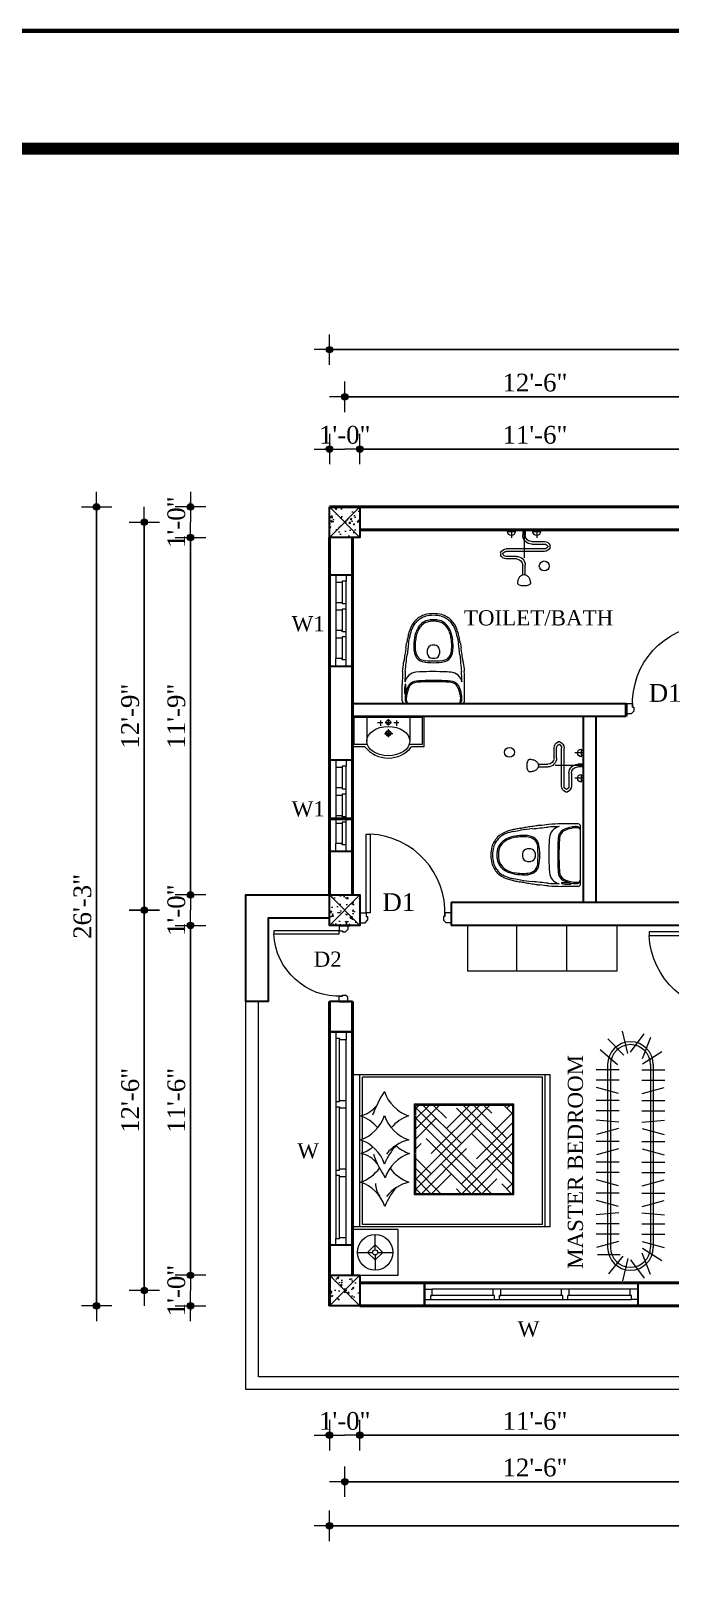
# Model space of a CAD drawing. Header units: inches. Extents: x 897 to 49934, y -34925 to -18564.
# Drawn here: x 17311 to 17563, y -23955 to -23348 of the extents above; entities that cross this region are included whole.
import ezdxf

# ---------------------------------------------------------------- set-up
doc = ezdxf.new("R2010")
doc.units = ezdxf.units.IN
doc.header["$LTSCALE"] = 35
doc.header["$MEASUREMENT"] = 0
doc.header["$PDMODE"] = 34
for name, color, linetype, lineweight in [('SES- Door&Window', 21, 'Continuous', 15), ('SES-DIMENSION', 142, 'Continuous', 13), ('SES-Furniture', 45, 'Continuous', 5), ('SES-HACTH', 8, 'Continuous', 13), ('SES-REBARS', 1, 'Continuous', 40), ('SES-SHEETS', 7, 'Continuous', 60), ('SES-Staircase', 134, 'Continuous', 13), ('SES-TEXT', 3, 'Continuous', 20), ('SES-Wall Plan', 6, 'Continuous', 30)]:
    doc.layers.add(name, color=color, linetype=linetype, lineweight=lineweight)
doc.styles.add('7 INCH', font='times.ttf', dxfattribs={"height": 7})
doc.styles.add('SES-ARAIL', font='times.ttf', dxfattribs={"height": 6})
doc.dimstyles.new('7 INCH', dxfattribs={"dimscale": 0, "dimtxt": 7, "dimasz": 1, "dimexe": 2, "dimexo": 9, "dimgap": 2, "dimtad": 1, "dimdec": 0, "dimzin": 3, "dimdsep": 46, "dimlunit": 4, "dimtxsty": '7 INCH', "dimblk": 'DIM', "dimcen": 3, "dimdle": 3, "dimse1": 1, "dimse2": 1, "dimclrd": 256, "dimclre": 256, "dimclrt": 7, "dimadec": 1, "dimazin": 2, "dimtfac": 1, "dimtdec": 0, "dimtix": 1, "dimtofl": 0, "dimtmove": 2, "dimatfit": 3, "dimldrblk": 'ARW', "dimfxl": 2, "dimfrac": 2, "dimtolj": 2, "dimtzin": 0, "dimarcsym": 0})

# ---------------------------------------------------------------- blocks, each defined once
blk = doc.blocks.new('c11')
at = {"layer": 'SES-HACTH', "linetype": 'ByBlock'}
h = blk.add_hatch(dxfattribs=at)
h.set_pattern_fill('AR-CONC', color=256)
h.set_pattern_definition([(50, (-20422.33, 19414.4167), (7.1726018, -0.6275213), [0.75, -8.25]), (355, (-20422.33, 19414.417), (-1.3875133, 7.5219213), [0.6, -6.6]), (100.451444, (-20421.732, 19414.3644), (5.7850885, 6.8943999), [0.637402, -7.0114211]), (46.1842, (-20422.33, 19416.417), (10.6724133, -1.6551928), [1.125, -12.375]), (96.635635, (-20421.441, 19416.279), (9.3466195, 9.741186), [0.9561034, -10.5171376]), (351.184164, (-20422.33, 19416.417), (9.3466195, 9.741186), [0.9, -9.9]), (21, (-20421.33, 19415.9167), (5.9690705, -4.0261889), [0.75, -8.25]), (326, (-20421.33, 19415.917), (2.4331533, 7.2515005), [0.6, -6.6]), (71.451445, (-20420.8325, 19415.581), (8.4022238, 3.2253115), [0.6374019, -7.0114211]), (37.5, (-20422.33, 19414.4167), (0.12159855, 3.32893854), [0, -6.52, 0, -6.7, 0, -6.625]), (7.5, (-20422.33, 19414.4167), (2.63069537, 3.9441171), [0, -3.82, 0, -6.37, 0, -2.525]), (327.5, (-20424.56, 19414.4167), (5.33822436, -0.22554872), [0, -2.5, 0, -7.8, 0, -10.35]), (317.5, (-20425.56, 19414.4167), (5.8318617, 1.0010498), [0, -3.25, 0, -5.18, 0, -7.35])])
h.paths.add_polyline_path([(-6, 6), (-6, -6), (6, -6), (6, 6)])
for p, q in [((-6, 6), (6, -6)), ((6, 6), (-6, -6))]:
    blk.add_line(p, q, dxfattribs=at)
at = {"layer": 'SES-Wall Plan', "linetype": 'ByBlock'}
blk.add_lwpolyline([(-6, 6), (6, 6), (6, -6), (-6, -6)], close=True, dxfattribs=at)
blk = doc.blocks.new('DIM')
at = {"layer": 'SES-DIMENSION'}
h = blk.add_hatch(color=256, dxfattribs=at)
h.paths.add_polyline_path([(0, 1.28), (0, 0), (1.28, 0, 0.414214)])
h.paths.add_polyline_path([(1.28, 0), (0, 0), (0, -1.28, 0.414214)])
h.paths.add_polyline_path([(0, 0), (-1.28, 0, 0.414214), (0, -1.28)])
h.paths.add_polyline_path([(0, 1.28, 0.414214), (-1.28, 0), (0, 0)])
for p, q in [((-6, 0), (6, 0)), ((0, 6), (0, -6))]:
    blk.add_line(p, q, dxfattribs=at)
blk.add_circle((0, 0), 1.28, dxfattribs=at)
blk = doc.blocks.new('*D677')
at = {"layer": 'Defpoints', "color": 0, "linetype": 'ByBlock', "transparency": 16777216}
for p in [(17429.1, -23850.81), (17441.1, -23850.81), (17441.1, -23901.81)]:
    blk.add_point(p, dxfattribs=at)
at = {"layer": 'SES-Wall Plan', "linetype": 'ByBlock', "lineweight": -2, "transparency": 16777216}
for p, q in [((17428.1, -23901.81), (17427.1, -23901.81)), ((17442.1, -23901.81), (17443.1, -23901.81))]:
    blk.add_line(p, q, dxfattribs=at)
blk.add_blockref('DIM', (17429.1, -23901.81), dxfattribs=at)
at = {"layer": 'SES-Wall Plan', "linetype": 'ByBlock', "lineweight": -2, "transparency": 16777216, "rotation": 180}
blk.add_blockref('DIM', (17441.1, -23901.81), dxfattribs=at)
at = {"layer": 'SES-Wall Plan', "color": 7, "linetype": 'ByBlock', "transparency": 16777216, "insert": (17435.1, -23896.24), "char_height": 7, "attachment_point": 5, "style": '7 INCH'}
blk.add_mtext('\\A2;1\'-0"', dxfattribs=at)
blk = doc.blocks.new('ARW')
at = {"layer": 'SES-DIMENSION'}
blk.add_lwpolyline([(10, 0, 0, 6, 0), (0, 0, 0, 0, 0), (10, 0, 0, 0, 0)], format="xyseb", dxfattribs=at)
blk = doc.blocks.new('*D678')
at = {"layer": 'Defpoints', "color": 0, "linetype": 'ByBlock', "transparency": 16777216}
for p in [(17441.1, -23850.81), (17579.1, -23850.81), (17579.1, -23901.81)]:
    blk.add_point(p, dxfattribs=at)
at = {"layer": 'SES-Wall Plan', "linetype": 'ByBlock', "lineweight": -2, "transparency": 16777216}
blk.add_line((17442.1, -23901.81), (17578.1, -23901.81), dxfattribs=at)
at = {"layer": 'SES-Wall Plan', "linetype": 'ByBlock', "lineweight": -2, "transparency": 16777216, "rotation": 180}
blk.add_blockref('DIM', (17441.1, -23901.81), dxfattribs=at)
at = {"layer": 'SES-Wall Plan', "linetype": 'ByBlock', "lineweight": -2, "transparency": 16777216}
blk.add_blockref('DIM', (17579.1, -23901.81), dxfattribs=at)
at = {"layer": 'SES-Wall Plan', "color": 7, "linetype": 'ByBlock', "transparency": 16777216, "insert": (17510.1, -23896.24), "char_height": 7, "attachment_point": 5, "style": '7 INCH'}
blk.add_mtext('\\A2;11\'-6"', dxfattribs=at)
blk = doc.blocks.new('*D684')
at = {"layer": 'Defpoints', "color": 0, "linetype": 'ByBlock', "transparency": 16777216}
for p in [(17435.1, -23850.81), (17585.1, -23850.81), (17585.1, -23920.14)]:
    blk.add_point(p, dxfattribs=at)
at = {"layer": 'SES-Wall Plan', "linetype": 'ByBlock', "lineweight": -2, "transparency": 16777216}
blk.add_line((17436.1, -23920.14), (17584.1, -23920.14), dxfattribs=at)
at = {"layer": 'SES-Wall Plan', "linetype": 'ByBlock', "lineweight": -2, "transparency": 16777216, "rotation": 180}
blk.add_blockref('DIM', (17435.1, -23920.14), dxfattribs=at)
at = {"layer": 'SES-Wall Plan', "linetype": 'ByBlock', "lineweight": -2, "transparency": 16777216}
blk.add_blockref('DIM', (17585.1, -23920.14), dxfattribs=at)
at = {"layer": 'SES-Wall Plan', "color": 7, "linetype": 'ByBlock', "transparency": 16777216, "insert": (17510.1, -23914.58), "char_height": 7, "attachment_point": 5, "style": '7 INCH'}
blk.add_mtext('\\A2;12\'-6"', dxfattribs=at)
blk = doc.blocks.new('*D687')
at = {"layer": 'Defpoints', "color": 0, "linetype": 'ByBlock', "transparency": 16777216}
for p in [(17429.1, -23850.81), (17879.1, -23850.81), (17879.1, -23937.52)]:
    blk.add_point(p, dxfattribs=at)
at = {"layer": 'SES-Wall Plan', "linetype": 'ByBlock', "lineweight": -2, "transparency": 16777216}
blk.add_line((17430.1, -23937.52), (17878.1, -23937.52), dxfattribs=at)
at = {"layer": 'SES-Wall Plan', "linetype": 'ByBlock', "lineweight": -2, "transparency": 16777216, "rotation": 180}
blk.add_blockref('DIM', (17429.1, -23937.52), dxfattribs=at)
at = {"layer": 'SES-Wall Plan', "linetype": 'ByBlock', "lineweight": -2, "transparency": 16777216}
blk.add_blockref('DIM', (17879.1, -23937.52), dxfattribs=at)
at = {"layer": 'SES-Wall Plan', "color": 7, "linetype": 'ByBlock', "transparency": 16777216, "insert": (17654.1, -23931.95), "char_height": 7, "attachment_point": 5, "style": '7 INCH'}
blk.add_mtext('\\A2;37\'-6"', dxfattribs=at)
blk = doc.blocks.new('*D688')
at = {"layer": 'Defpoints', "color": 0, "linetype": 'ByBlock', "transparency": 16777216}
for p in [(17374.29, -23838.81), (17429.1, -23838.81), (17429.1, -23850.81)]:
    blk.add_point(p, dxfattribs=at)
at = {"layer": 'SES-DIMENSION', "linetype": 'ByBlock', "lineweight": -2, "transparency": 16777216}
for p, q in [((17374.29, -23837.81), (17374.29, -23836.81)), ((17374.29, -23851.81), (17374.29, -23852.81))]:
    blk.add_line(p, q, dxfattribs=at)
for p, rotation in [((17374.29, -23838.81), 270), ((17374.29, -23850.81), 90)]:
    blk.add_blockref('DIM', p, dxfattribs=dict(at, rotation=rotation))
at = {"layer": 'SES-DIMENSION', "color": 7, "linetype": 'ByBlock', "transparency": 16777216, "insert": (17368.73, -23844.81), "char_height": 7, "attachment_point": 5, "rotation": 90, "style": '7 INCH'}
blk.add_mtext('\\A2;1\'-0"', dxfattribs=at)
blk = doc.blocks.new('*D689')
at = {"layer": 'Defpoints', "color": 0, "linetype": 'ByBlock', "transparency": 16777216}
for p in [(17374.29, -23700.92), (17429.1, -23700.92), (17429.1, -23838.81)]:
    blk.add_point(p, dxfattribs=at)
at = {"layer": 'SES-DIMENSION', "linetype": 'ByBlock', "lineweight": -2, "transparency": 16777216}
blk.add_line((17374.29, -23837.81), (17374.29, -23701.92), dxfattribs=at)
for p, rotation in [((17374.29, -23700.92), 90), ((17374.29, -23838.81), 270)]:
    blk.add_blockref('DIM', p, dxfattribs=dict(at, rotation=rotation))
at = {"layer": 'SES-DIMENSION', "color": 7, "linetype": 'ByBlock', "transparency": 16777216, "insert": (17368.73, -23769.86), "char_height": 7, "attachment_point": 5, "rotation": 90, "style": '7 INCH'}
blk.add_mtext('\\A2;11\'-6"', dxfattribs=at)
blk = doc.blocks.new('*D690')
at = {"layer": 'Defpoints', "color": 0, "linetype": 'ByBlock', "transparency": 16777216}
for p in [(17374.29, -23688.92), (17429.1, -23688.92), (17429.1, -23700.92)]:
    blk.add_point(p, dxfattribs=at)
at = {"layer": 'SES-DIMENSION', "linetype": 'ByBlock', "lineweight": -2, "transparency": 16777216}
for p, q in [((17374.29, -23687.92), (17374.29, -23686.92)), ((17374.29, -23701.92), (17374.29, -23702.92))]:
    blk.add_line(p, q, dxfattribs=at)
for p, rotation in [((17374.29, -23688.92), 270), ((17374.29, -23700.92), 90)]:
    blk.add_blockref('DIM', p, dxfattribs=dict(at, rotation=rotation))
at = {"layer": 'SES-DIMENSION', "color": 7, "linetype": 'ByBlock', "transparency": 16777216, "insert": (17368.73, -23694.92), "char_height": 7, "attachment_point": 5, "rotation": 90, "style": '7 INCH'}
blk.add_mtext('\\A2;1\'-0"', dxfattribs=at)
blk = doc.blocks.new('*D691')
at = {"layer": 'Defpoints', "color": 0, "linetype": 'ByBlock', "transparency": 16777216}
for p in [(17374.29, -23548.03), (17429.1, -23548.03), (17429.1, -23688.92)]:
    blk.add_point(p, dxfattribs=at)
at = {"layer": 'SES-DIMENSION', "linetype": 'ByBlock', "lineweight": -2, "transparency": 16777216}
blk.add_line((17374.29, -23687.92), (17374.29, -23549.03), dxfattribs=at)
for p, rotation in [((17374.29, -23548.03), 90), ((17374.29, -23688.92), 270)]:
    blk.add_blockref('DIM', p, dxfattribs=dict(at, rotation=rotation))
at = {"layer": 'SES-DIMENSION', "color": 7, "linetype": 'ByBlock', "transparency": 16777216, "insert": (17368.72, -23618.47), "char_height": 7, "attachment_point": 5, "rotation": 90, "style": '7 INCH'}
blk.add_mtext('\\A2;11\'-9"', dxfattribs=at)
blk = doc.blocks.new('*D692')
at = {"layer": 'Defpoints', "color": 0, "linetype": 'ByBlock', "transparency": 16777216}
for p in [(17374.29, -23536.03), (17429.1, -23536.03), (17429.1, -23548.03)]:
    blk.add_point(p, dxfattribs=at)
at = {"layer": 'SES-DIMENSION', "linetype": 'ByBlock', "lineweight": -2, "transparency": 16777216}
for p, q in [((17374.29, -23535.03), (17374.29, -23534.03)), ((17374.29, -23549.03), (17374.29, -23550.03))]:
    blk.add_line(p, q, dxfattribs=at)
for p, rotation in [((17374.29, -23536.03), 270), ((17374.29, -23548.03), 90)]:
    blk.add_blockref('DIM', p, dxfattribs=dict(at, rotation=rotation))
at = {"layer": 'SES-DIMENSION', "color": 7, "linetype": 'ByBlock', "transparency": 16777216, "insert": (17368.73, -23542.03), "char_height": 7, "attachment_point": 5, "rotation": 90, "style": '7 INCH'}
blk.add_mtext('\\A2;1\'-0"', dxfattribs=at)
blk = doc.blocks.new('*D693')
at = {"layer": 'Defpoints', "color": 0, "linetype": 'ByBlock', "transparency": 16777216}
for p in [(17356.09, -23694.92), (17429.1, -23694.92), (17429.1, -23844.81)]:
    blk.add_point(p, dxfattribs=at)
at = {"layer": 'SES-DIMENSION', "linetype": 'ByBlock', "lineweight": -2, "transparency": 16777216}
blk.add_line((17356.09, -23843.81), (17356.09, -23695.92), dxfattribs=at)
for p, rotation in [((17356.09, -23694.92), 90), ((17356.09, -23844.81), 270)]:
    blk.add_blockref('DIM', p, dxfattribs=dict(at, rotation=rotation))
at = {"layer": 'SES-DIMENSION', "color": 7, "linetype": 'ByBlock', "transparency": 16777216, "insert": (17350.53, -23769.86), "char_height": 7, "attachment_point": 5, "rotation": 90, "style": '7 INCH'}
blk.add_mtext('\\A2;12\'-6"', dxfattribs=at)
blk = doc.blocks.new('*D694')
at = {"layer": 'Defpoints', "color": 0, "linetype": 'ByBlock', "transparency": 16777216}
for p in [(17356.09, -23542.03), (17429.1, -23542.03), (17429.1, -23694.92)]:
    blk.add_point(p, dxfattribs=at)
at = {"layer": 'SES-DIMENSION', "linetype": 'ByBlock', "lineweight": -2, "transparency": 16777216}
blk.add_line((17356.09, -23693.92), (17356.09, -23543.03), dxfattribs=at)
for p, rotation in [((17356.09, -23542.03), 90), ((17356.09, -23694.92), 270)]:
    blk.add_blockref('DIM', p, dxfattribs=dict(at, rotation=rotation))
at = {"layer": 'SES-DIMENSION', "color": 7, "linetype": 'ByBlock', "transparency": 16777216, "insert": (17350.52, -23618.47), "char_height": 7, "attachment_point": 5, "rotation": 90, "style": '7 INCH'}
blk.add_mtext('\\A2;12\'-9"', dxfattribs=at)
blk = doc.blocks.new('*D695')
at = {"layer": 'Defpoints', "color": 0, "linetype": 'ByBlock', "transparency": 16777216}
for p in [(17337.26, -23536.03), (17429.1, -23536.03), (17429.1, -23850.81)]:
    blk.add_point(p, dxfattribs=at)
at = {"layer": 'SES-DIMENSION', "linetype": 'ByBlock', "lineweight": -2, "transparency": 16777216}
blk.add_line((17337.26, -23849.81), (17337.26, -23537.03), dxfattribs=at)
for p, rotation in [((17337.26, -23536.03), 90), ((17337.26, -23850.81), 270)]:
    blk.add_blockref('DIM', p, dxfattribs=dict(at, rotation=rotation))
at = {"layer": 'SES-DIMENSION', "color": 7, "linetype": 'ByBlock', "transparency": 16777216, "insert": (17331.7, -23693.42), "char_height": 7, "attachment_point": 5, "rotation": 90, "style": '7 INCH'}
blk.add_mtext('\\A2;26\'-3"', dxfattribs=at)
blk = doc.blocks.new('*D696')
at = {"layer": 'Defpoints', "color": 0, "linetype": 'ByBlock', "transparency": 16777216}
for p in [(17441.1, -23513.21), (17429.1, -23536.03), (17441.1, -23536.03)]:
    blk.add_point(p, dxfattribs=at)
at = {"layer": 'SES-DIMENSION', "linetype": 'ByBlock', "lineweight": -2, "transparency": 16777216}
for p, q in [((17428.1, -23513.21), (17427.1, -23513.21)), ((17442.1, -23513.21), (17443.1, -23513.21))]:
    blk.add_line(p, q, dxfattribs=at)
blk.add_blockref('DIM', (17429.1, -23513.21), dxfattribs=at)
at = {"layer": 'SES-DIMENSION', "linetype": 'ByBlock', "lineweight": -2, "transparency": 16777216, "rotation": 180}
blk.add_blockref('DIM', (17441.1, -23513.21), dxfattribs=at)
at = {"layer": 'SES-DIMENSION', "color": 7, "linetype": 'ByBlock', "transparency": 16777216, "insert": (17435.1, -23507.65), "char_height": 7, "attachment_point": 5, "style": '7 INCH'}
blk.add_mtext('\\A2;1\'-0"', dxfattribs=at)
blk = doc.blocks.new('*D697')
at = {"layer": 'Defpoints', "color": 0, "linetype": 'ByBlock', "transparency": 16777216}
for p in [(17579.1, -23513.21), (17441.1, -23536.03), (17579.1, -23536.03)]:
    blk.add_point(p, dxfattribs=at)
at = {"layer": 'SES-DIMENSION', "linetype": 'ByBlock', "lineweight": -2, "transparency": 16777216}
blk.add_line((17442.1, -23513.21), (17578.1, -23513.21), dxfattribs=at)
at = {"layer": 'SES-DIMENSION', "linetype": 'ByBlock', "lineweight": -2, "transparency": 16777216, "rotation": 180}
blk.add_blockref('DIM', (17441.1, -23513.21), dxfattribs=at)
at = {"layer": 'SES-DIMENSION', "linetype": 'ByBlock', "lineweight": -2, "transparency": 16777216}
blk.add_blockref('DIM', (17579.1, -23513.21), dxfattribs=at)
at = {"layer": 'SES-DIMENSION', "color": 7, "linetype": 'ByBlock', "transparency": 16777216, "insert": (17510.1, -23507.65), "char_height": 7, "attachment_point": 5, "style": '7 INCH'}
blk.add_mtext('\\A2;11\'-6"', dxfattribs=at)
blk = doc.blocks.new('*D703')
at = {"layer": 'Defpoints', "color": 0, "linetype": 'ByBlock', "transparency": 16777216}
for p in [(17585.1, -23492.62), (17435.1, -23536.03), (17585.1, -23536.03)]:
    blk.add_point(p, dxfattribs=at)
at = {"layer": 'SES-DIMENSION', "linetype": 'ByBlock', "lineweight": -2, "transparency": 16777216}
blk.add_line((17436.1, -23492.62), (17584.1, -23492.62), dxfattribs=at)
at = {"layer": 'SES-DIMENSION', "linetype": 'ByBlock', "lineweight": -2, "transparency": 16777216, "rotation": 180}
blk.add_blockref('DIM', (17435.1, -23492.62), dxfattribs=at)
at = {"layer": 'SES-DIMENSION', "linetype": 'ByBlock', "lineweight": -2, "transparency": 16777216}
blk.add_blockref('DIM', (17585.1, -23492.62), dxfattribs=at)
at = {"layer": 'SES-DIMENSION', "color": 7, "linetype": 'ByBlock', "transparency": 16777216, "insert": (17510.1, -23487.06), "char_height": 7, "attachment_point": 5, "style": '7 INCH'}
blk.add_mtext('\\A2;12\'-6"', dxfattribs=at)
blk = doc.blocks.new('*D706')
at = {"layer": 'Defpoints', "color": 0, "linetype": 'ByBlock', "transparency": 16777216}
for p in [(17912.1, -23474.05), (17429.1, -23536.03), (17912.1, -23536.03)]:
    blk.add_point(p, dxfattribs=at)
at = {"layer": 'SES-DIMENSION', "linetype": 'ByBlock', "lineweight": -2, "transparency": 16777216}
blk.add_line((17430.1, -23474.05), (17911.1, -23474.05), dxfattribs=at)
at = {"layer": 'SES-DIMENSION', "linetype": 'ByBlock', "lineweight": -2, "transparency": 16777216, "rotation": 180}
blk.add_blockref('DIM', (17429.1, -23474.05), dxfattribs=at)
at = {"layer": 'SES-DIMENSION', "linetype": 'ByBlock', "lineweight": -2, "transparency": 16777216}
blk.add_blockref('DIM', (17912.1, -23474.05), dxfattribs=at)
at = {"layer": 'SES-DIMENSION', "color": 7, "linetype": 'ByBlock', "transparency": 16777216, "insert": (17670.6, -23468.49), "char_height": 7, "attachment_point": 5, "style": '7 INCH'}
blk.add_mtext('\\A2;40\'-3"', dxfattribs=at)
blk = doc.blocks.new('6H')
at = {"layer": 'SES- Door&Window'}
for p, q in [((-78, -2.5), (-75.5, -2.5)), ((-75.5, -2.5), (3.5, -2.5)), ((-75.5, -2.5), (-75.5, -4)), ((-75.5, -4), (-75, -4)), ((-50.5, -4), (-75.5, -4)), ((-75, -4), (-75, -6.5)), ((-51, -4), (-51, -6.5)), ((-50.5, -2.5), (-50.5, -4)), ((-48.5, -2.5), (-48.5, -4)), ((-48.5, -4), (-48, -4)), ((-23.5, -4), (-48.5, -4)), ((-48, -4), (-48, -6.5)), ((-24, -4), (-24, -6.5)), ((-23.5, -4), (-24, -4)), ((-23.5, -2.5), (-23.5, -4)), ((-21.5, -2.5), (-21.5, -4)), ((3, -4), (-21.5, -4)), ((-21, -4), (-21, -6.5)), ((3, -4), (3, -6.5)), ((3.5, -4), (3, -4)), ((6, -2.5), (3.5, -2.5)), ((3.5, -2.5), (3.5, -4)), ((-78, -6.5), (-75, -6.5)), ((3, -6.5), (-75, -6.5)), ((6, -6.5), (3, -6.5))]:
    blk.add_line(p, q, dxfattribs=at)
at = {"layer": 'SES-Wall Plan'}
for p, q in [((-78, -9), (-78, 0)), ((-78, -9), (-78, 0)), ((6, -9), (6, 0))]:
    blk.add_line(p, q, dxfattribs=at)
blk.add_lwpolyline([(6, 0), (-78, 0), (-78, -9), (6, -9)], close=True, dxfattribs=at)
blk = doc.blocks.new('RACK-LARGA-01')
at = {"layer": 'SES-Furniture'}
for p, q in [((-0.35, 4.074), (-0.207, 3.7)), ((-0.001, 3.821), (-0.241, 4.141)), ((0.046, 3.795), (0.139, 4.184)), ((0.382, 4.062), (0.128, 3.754)), ((-0.213, 3.614), (-0.549, 3.831)), ((-0.207, 3.497), (-0.593, 3.601)), ((-0.4, 0.4), (-0.4, 3.6)), ((-0.35, 0.4), (-0.35, 3.6)), ((0.179, 3.729), (0.579, 3.729)), ((0.207, 3.497), (0.593, 3.601)), ((0.35, 0.4), (0.35, 3.6)), ((0.4, 0.4), (0.4, 3.6)), ((-0.2, 3.369), (-0.6, 3.369)), ((0.2, 3.369), (0.6, 3.369)), ((-0.2, 3.19), (-0.6, 3.19)), ((-0.201, 2.993), (-0.599, 3.028)), ((0.2, 3.19), (0.6, 3.19)), ((0.201, 2.993), (0.599, 3.028)), ((-0.207, 2.882), (-0.593, 2.779)), ((0.207, 2.882), (0.593, 2.779)), ((-0.2, 2.651), (-0.6, 2.651)), ((-0.207, 2.523), (-0.593, 2.42)), ((0.2, 2.651), (0.6, 2.651)), ((0.207, 2.523), (0.593, 2.42)), ((-0.2, 2.292), (-0.6, 2.292)), ((0.2, 2.292), (0.6, 2.292)), ((-0.2, 2.108), (-0.6, 2.108)), ((-0.207, 1.877), (-0.593, 1.98)), ((0.2, 2.108), (0.6, 2.108)), ((0.207, 1.877), (0.593, 1.98)), ((-0.2, 1.749), (-0.6, 1.749)), ((-0.207, 1.518), (-0.593, 1.621)), ((0.2, 1.749), (0.6, 1.749)), ((0.207, 1.518), (0.593, 1.621)), ((-0.201, 1.407), (-0.599, 1.372)), ((0.201, 1.407), (0.599, 1.372)), ((-0.2, 1.21), (-0.6, 1.21)), ((0.2, 1.21), (0.6, 1.21)), ((-0.2, 1.031), (-0.6, 1.031)), ((-0.207, 0.903), (-0.593, 0.799)), ((0.2, 1.031), (0.6, 1.031)), ((0.207, 0.903), (0.593, 0.799)), ((-0.2, 0.671), (-0.6, 0.671)), ((0.2, 0.671), (0.6, 0.671)), ((-0.2, 0.492), (-0.6, 0.492)), ((-0.213, 0.386), (-0.549, 0.169)), ((-0.35, -0.074), (-0.207, 0.3)), ((0.2, 0.492), (0.6, 0.492)), ((0.226, 0.401), (0.531, 0.142)), ((-0.001, 0.179), (-0.241, -0.141)), ((0.046, 0.205), (0.139, -0.184)), ((0.394, -0.052), (0.116, 0.235))]:
    blk.add_line(p, q, dxfattribs=at)
for centre, radius, start, end in [((0, 3.6), 0.4, 0, 180), ((0, 3.6), 0.35, 0, 180), ((0, 0.4), 0.4, 180, 0), ((0, 0.4), 0.35, 180, 0)]:
    blk.add_arc(centre, radius, start, end, dxfattribs=at)
blk = doc.blocks.new('3ls')
at = {"layer": 'SES- Door&Window'}
for p, q in [((-36, -2.5), (-34, -2.5)), ((-34, -2.5), (-33, -3.5)), ((-33.5, -6.5), (-33.5, -5)), ((-33.5, -5), (-33, -5)), ((-33, -5), (-33, -3.5)), ((-2, -2.5), (-3, -3.5)), ((-3, -5), (-3, -3.5)), ((-2.5, -5), (-3, -5)), ((-2.5, -6.5), (-2.5, -5)), ((0, -2.5), (-2, -2.5)), ((-36, -6.5), (-33.5, -6.5)), ((0, -6.5), (-2.5, -6.5))]:
    blk.add_line(p, q, dxfattribs=at)
blk.add_lwpolyline([(-2.5, -6.5), (-2.5, -37.5), (-4, -37.5), (-4, -6.5)], close=True, dxfattribs=at)
blk.add_arc((-2.5, -6.5), 31.04, 177.22978, 267.22978, dxfattribs=at)
at = {"layer": 'SES-Wall Plan', "color": 6, "ltscale": 2}
for p, q in [((-36, -6.5), (-36, -1.5)), ((0, -6.5), (0, -1.5))]:
    blk.add_line(p, q, dxfattribs=at)
blk = doc.blocks.new('w11')
at = {"layer": 'SES- Door&Window'}
for p, q in [((20350.03, -19817.65), (20353.03, -19817.65)), ((20383.03, -19817.65), (20353.03, -19817.65)), ((20353.03, -19820.15), (20353.03, -19817.65)), ((20361.03, -19820.15), (20361.03, -19817.65)), ((20364.03, -19820.15), (20364.03, -19817.65)), ((20372.03, -19820.15), (20372.03, -19817.65)), ((20375.03, -19820.15), (20375.03, -19817.65)), ((20386.03, -19817.65), (20383.03, -19817.65)), ((20383.03, -19820.15), (20383.03, -19817.65)), ((20350.03, -19821.65), (20352.53, -19821.65)), ((20352.53, -19821.65), (20352.53, -19820.15)), ((20352.53, -19820.15), (20353.03, -19820.15)), ((20361.53, -19820.15), (20352.53, -19820.15)), ((20352.53, -19821.65), (20383.53, -19821.65)), ((20361.53, -19821.65), (20361.53, -19820.15)), ((20363.53, -19821.65), (20363.53, -19820.15)), ((20363.53, -19820.15), (20364.03, -19820.15)), ((20372.53, -19820.15), (20363.53, -19820.15)), ((20372.53, -19820.15), (20372.03, -19820.15)), ((20372.53, -19821.65), (20372.53, -19820.15)), ((20383.03, -19820.15), (20374.53, -19820.15)), ((20374.53, -19821.65), (20374.53, -19820.15)), ((20383.53, -19820.15), (20383.03, -19820.15)), ((20383.53, -19821.65), (20383.53, -19820.15)), ((20386.03, -19821.65), (20383.53, -19821.65))]:
    blk.add_line(p, q, dxfattribs=at)
at = {"layer": 'SES-Wall Plan'}
for p, q in [((20386.03, -19815.15), (20350.03, -19815.15)), ((20350.03, -19815.15), (20350.03, -19824.15)), ((20350.03, -19815.15), (20350.03, -19824.15)), ((20386.03, -19815.15), (20386.03, -19824.15)), ((20386.03, -19824.15), (20350.03, -19824.15))]:
    blk.add_line(p, q, dxfattribs=at)
blk = doc.blocks.new('TB')
at = {"layer": 'SES-REBARS', "color": 6, "linetype": 'ByBlock'}
blk.add_line((18262.55, -19490.86), (18262.55, -19485.86), dxfattribs=at)
at = {"layer": 'SES-Wall Plan', "linetype": 'ByBlock'}
for p, q in [((18154.55, -19485.86), (18262.55, -19485.86)), ((18154.55, -19490.86), (18262.55, -19490.86)), ((18245.55, -19490.86), (18245.55, -19564.31)), ((18250.55, -19490.86), (18250.55, -19564.31))]:
    blk.add_line(p, q, dxfattribs=at)
at = {"layer": 'SES-HACTH', "ltscale": 2, "xscale": -1, "rotation": 180}
blk.add_blockref('3ls', (18298.55, -19492.36), dxfattribs=at)
at = {"layer": 'SES-HACTH', "ltscale": 2, "rotation": 180}
blk.add_blockref('3ls', (18157.55, -19574.81), dxfattribs=at)
at = {"layer": 'SES-TEXT', "char_height": 7, "width": 44.2055, "attachment_point": 9, "style": '7 INCH'}
for insert in [(18284.33, -19485.23), (18179.33, -19567.67)]:
    blk.add_mtext('D1', dxfattribs=dict(at, insert=insert))
blk = doc.blocks.new('A$C474A2605')
at = {"layer": 'SES-Furniture'}
h = blk.add_hatch(dxfattribs=at)
h.set_pattern_fill('HOUND,_O', color=140, scale=45, angle=225)
h.set_pattern_definition([(225, (775.496, 1155.05), (-5.9662135, -9.943689), [45, -22.5]), (315, (775.496, 1155.05), (-5.9662135, 9.943689), [45, -22.5])])
h.paths.add_polyline_path([(53.12, 65.75), (14.79, 65.75), (14.79, 31.07), (53.12, 31.07)])
at = {"layer": 'SES-Furniture', "linetype": 'Continuous'}
for p, q in [((69, 92), (66, 89)), ((69, 90), (69, 96)), ((72, 89), (69, 92)), ((68, 89), (62, 89)), ((66, 89), (69, 86)), ((69, 86), (72, 89)), ((69, 88), (69, 82)), ((76, 89), (70, 89)), ((0, 79), (0, 19)), ((0, 79), (78, 79)), ((2, 79), (2, 19)), ((0, 19), (78, 19))]:
    blk.add_line(p, q, dxfattribs=at)
at = {"layer": 'SES-Furniture'}
for p, q in [((75, 79), (75, 19)), ((78, 79), (78, 19))]:
    blk.add_line(p, q, dxfattribs=at)
at = {"layer": 'SES-Furniture', "color": 143}
for p, q in [((3, 78), (3, 20)), ((3, 78), (74, 78)), ((74, 78), (74, 61.6)), ((74, 61.03), (74, 50.17)), ((74, 44.33), (74, 20)), ((3, 20), (74, 20))]:
    blk.add_line(p, q, dxfattribs=at)
at = {"layer": 'SES-Furniture', "color": 160}
blk.add_line((74, 49.84), (74, 44.97), dxfattribs=at)
at = {"layer": 'SES-Furniture'}
blk.add_lwpolyline([(60, 98), (60, 80), (78, 80), (78, 98)], close=True, dxfattribs=at)
at = {"layer": 'SES-Furniture', "color": 21, "linetype": 'Continuous'}
for points in [[(53.62, 61.63), (53.62, 66.25), (14.29, 66.25), (14.29, 30.57), (53.62, 30.57), (53.62, 61.63)], [(53.12, 61.63), (53.12, 65.75), (14.79, 65.75), (14.79, 31.07), (53.12, 31.07), (53.12, 34.94)], [(53.12, 50.55), (53.12, 60.89)], [(53.12, 44.93), (53.12, 49.85)], [(53.12, 35.58), (53.12, 48.4)]]:
    blk.add_lwpolyline(points, dxfattribs=at)
at = {"layer": 'SES-Furniture', "color": 21}
for points in [[(53.12, 61.4), (53.12, 65.75), (14.79, 65.75), (14.79, 31.07), (53.12, 31.07), (53.12, 35.13)], [(53.12, 50.23), (53.12, 61.2)], [(53.12, 44.93), (53.12, 49.53)], [(53.12, 35.28), (53.12, 44.26)]]:
    blk.add_lwpolyline(points, dxfattribs=at)
at = {"layer": 'SES-Furniture', "linetype": 'Continuous'}
for radius in [7, 1]:
    blk.add_circle((69, 89), radius, dxfattribs=at)
at = {"layer": 'SES-Furniture', "color": 21}
for centre, radius, start, end in [((51.96, 76.84), 15.96, 283.48431, 321.68309), ((41.04, 80.68), 26.11, 318.70406, 337.91234), ((79.66, 75.75), 15.24, 198.70696, 251.29304), ((59.48, 61.57), 9.43, 1.65063, 33.85254), ((50.79, 46.88), 15.24, 35.91705, 71.29304), ((79.66, 46.88), 15.24, 108.70696, 144.29575)]:
    blk.add_arc(centre, radius, start, end, dxfattribs=at)
at = {"layer": 'SES-Furniture', "color": 40}
for centre, radius, start, end in [((50.59, 64.47), 15.24, 288.70696, 341.29304), ((28.21, 35.16), 44.18, 20.06362, 33.57033), ((50.59, 35.61), 15.24, 47.77997, 71.29304), ((76.76, 60.7), 10.88, 217.67511, 258.37139), ((79.46, 35.61), 15.24, 108.70696, 128.90722)]:
    blk.add_arc(centre, radius, start, end, dxfattribs=at)
at = {"layer": 'SES-Furniture', "color": 160}
for centre, radius, start, end in [((52.04, 60.17), 15.96, 283.48431, 321.68309), ((41.12, 64.01), 26.11, 318.70406, 337.91234), ((79.74, 59.08), 15.24, 198.70696, 251.29304), ((50.88, 30.22), 15.24, 18.70696, 71.29304), ((79.74, 30.22), 15.24, 108.70696, 161.29304)]:
    blk.add_arc(centre, radius, start, end, dxfattribs=at)
at = {"layer": 'SES-Furniture', "color": 11}
for centre, radius, start, end in [((50.91, 49.64), 15.24, 288.70696, 320.31035), ((79.78, 49.64), 15.24, 219.47815, 251.29304), ((50.91, 20.77), 15.24, 18.70696, 71.29304), ((28.54, 50.09), 44.18, 326.42967, 339.93638), ((77.09, 24.55), 10.88, 101.62861, 142.32489)]:
    blk.add_arc(centre, radius, start, end, dxfattribs=at)
blk = doc.blocks.new('Regadera-Tel')
for p, q in [((1.136, -3.498), (1.15, -3.498)), ((1.104, -3.545), (1.104, -3.845)), ((1.124, -3.545), (1.124, -3.845)), ((1.162, -3.645), (1.162, -3.545)), ((1.182, -3.645), (1.182, -3.545)), ((1.275, -3.605), (1.21, -3.605)), ((1.275, -3.585), (1.26, -3.585)), ((1.275, -3.625), (1.26, -3.625)), ((0.921, -3.695), (0.974, -3.695)), ((0.921, -3.715), (0.974, -3.715)), ((0.953, -3.695), (0.995, -3.695)), ((0.953, -3.715), (0.995, -3.715)), ((1.275, -3.705), (1.054, -3.705)), ((1.275, -3.695), (1.232, -3.695)), ((1.275, -3.715), (1.232, -3.715)), ((1.045, -3.765), (1.045, -3.845)), ((1.065, -3.765), (1.065, -3.845)), ((1.275, -3.805), (1.21, -3.805)), ((1.275, -3.785), (1.26, -3.785)), ((1.275, -3.825), (1.26, -3.825)), ((1.091, -3.892), (1.077, -3.892))]:
    blk.add_line(p, q)
for points in [[(1.26, -3.575, 1), (1.26, -3.635)], [(0.901, -3.669, 0.083713), (0.88, -3.659, 0.072547), (0.852, -3.655, 0.137637), (0.846, -3.658, 0.097247), (0.838, -3.67, 0.05423), (0.834, -3.685, 0.041158), (0.832, -3.705, 0.041158), (0.834, -3.725, 0.05423), (0.838, -3.74, 0.097247), (0.846, -3.752, 0.137637), (0.852, -3.755, 0.072547), (0.88, -3.751, 0.083713), (0.901, -3.741, 0.106586), (0.917, -3.723, 0.131323), (0.922, -3.705, 0.131323), (0.917, -3.687, 0.106586)], [(1.26, -3.775, 1), (1.26, -3.835)]]:
    blk.add_lwpolyline(points, format="xyb", close=True)
for centre, radius, start, end in [((1.154, -3.545), 0.05, 110.8255, 180), ((1.154, -3.545), 0.03, 110.8255, 180), ((1.132, -3.545), 0.03, 0, 69.1745), ((1.132, -3.545), 0.05, 0, 69.1745), ((0.995, -3.765), 0.07, 0, 90), ((0.995, -3.765), 0.05, 0, 90), ((1.232, -3.645), 0.07, 180, 270), ((1.232, -3.645), 0.05, 180, 270), ((1.095, -3.845), 0.05, 180, 249.1745), ((1.095, -3.845), 0.03, 180, 249.1745), ((1.074, -3.845), 0.03, 290.8255, 0), ((1.074, -3.845), 0.05, 290.8255, 0)]:
    blk.add_arc(centre, radius, start, end)
blk = doc.blocks.new('Inodoro 7')
for p, q in [((15.08, 37.6), (15.08, 37.73)), ((15.109, 37.671), (15.109, 37.73)), ((15.572, 37.6), (15.572, 37.73)), ((15.1, 37.58), (15.326, 37.58)), ((15.326, 37.58), (15.552, 37.58))]:
    blk.add_line(p, q)
for centre, radius, start, end in [((15.355, 38.083), 0.229, 137.4537, 158.4784), ((15.296, 38.124), 0.145, 134.8393, 150.8587), ((15.299, 38.122), 0.161, 118.9305, 134.321), ((15.3, 38.12), 0.149, 119.1557, 134.8578), ((15.319, 38.091), 0.198, 106.9492, 119.5991), ((15.337, 38.042), 0.236, 107.7611, 117.7846), ((15.309, 38.13), 0.109, 99.4065, 127.458), ((15.323, 38.037), 0.251, 89.1456, 104.1172), ((15.311, 38.114), 0.113, 98.8167, 115.769), ((15.326, 38.038), 0.237, 90, 105), ((15.321, 38.066), 0.174, 88.22, 100), ((15.306, 38.132), 0.106, 97.8783, 97.9998), ((15.321, 38.066), 0.162, 88.22, 100), ((15.33, 38.037), 0.251, 75.8828, 90.8544), ((15.326, 38.038), 0.237, 75, 90), ((15.331, 38.066), 0.174, 80, 91.78), ((15.331, 38.066), 0.162, 80, 91.78), ((15.342, 38.114), 0.113, 64.231, 81.1833), ((15.347, 38.132), 0.106, 82.0002, 82.1217), ((15.344, 38.13), 0.109, 52.542, 80.5935), ((15.316, 38.042), 0.236, 62.2154, 72.2389), ((15.334, 38.091), 0.198, 60.4009, 73.0508), ((15.353, 38.12), 0.149, 45.1422, 60.8443), ((15.353, 38.122), 0.161, 45.679, 61.0695), ((15.356, 38.124), 0.145, 29.1413, 45.1607), ((15.298, 38.083), 0.229, 21.5216, 42.5463), ((17.274, 37.609), 2.206, 166.3461, 167.3219), ((13.305, 38.413), 1.86, 348.9001, 350.4937), ((15.418, 38.059), 0.296, 158.6257, 166.25), ((15.628, 38.004), 0.499, 164.1077, 168.2428), ((15.321, 38.1), 0.178, 148.1061, 166.7742), ((15.412, 38.059), 0.238, 157.3047, 175.18), ((15.573, 38.03), 0.391, 169.4921, 176.9961), ((15.434, 38.054), 0.251, 159.2343, 169.2177), ((15.353, 38.086), 0.173, 147.1549, 158.0745), ((15.312, 38.104), 0.119, 146.0021, 160.5253), ((15.306, 38.12), 0.116, 123.1197, 148.7212), ((15.272, 38.139), 0.066, 136.368, 151.7299), ((15.336, 38.087), 0.149, 119.9381, 138.8719), ((15.317, 38.087), 0.149, 41.1281, 60.0619), ((15.346, 38.12), 0.116, 31.2788, 56.8803), ((15.381, 38.139), 0.066, 28.2701, 43.632), ((15.341, 38.104), 0.119, 19.4747, 33.9979), ((15.3, 38.086), 0.173, 21.9255, 32.8451), ((15.218, 38.054), 0.251, 10.7823, 20.7657), ((15.241, 38.059), 0.238, 4.82, 22.6953), ((15.08, 38.03), 0.391, 3.0039, 10.5079), ((15.332, 38.1), 0.178, 13.2258, 31.8939), ((15.025, 38.004), 0.499, 11.7572, 15.8923), ((15.235, 38.059), 0.296, 13.75, 21.3743), ((17.348, 38.413), 1.86, 189.5063, 191.0999), ((13.379, 37.609), 2.206, 12.6781, 13.6539), ((39.896, 34.334), 25.06, 171.6395, 171.7493), ((16.823, 37.748), 1.735, 171.008, 172.3695), ((13.828, 38.242), 1.3, 350.1022, 351.7743), ((18.665, 37.402), 3.61, 168.9635, 169.5489), ((17.964, 37.631), 2.865, 171.4975, 173.3757), ((15.526, 38.029), 0.355, 172.0026, 184.6747), ((15.281, 38.006), 0.108, 182.8172, 207.2481), ((15.611, 38.039), 0.429, 178.4057, 186.1948), ((15.279, 38.005), 0.0958, 187.5458, 223.004), ((15.663, 37.988), 0.386, 178.1961, 182.1137), ((15.318, 37.999), 0.04, 91.6103, 178.1961), ((15.326, 37.685), 0.354, 90, 91.6103), ((15.326, 37.685), 0.354, 88.3897, 90), ((15.335, 37.999), 0.04, 1.8039, 88.3897), ((14.99, 37.988), 0.386, 357.8863, 1.8039), ((15.374, 38.005), 0.0958, 316.996, 352.4542), ((15.372, 38.006), 0.108, 332.7519, 357.1828), ((15.042, 38.039), 0.429, 353.8052, 1.5943), ((15.126, 38.029), 0.355, 355.3253, 7.9974), ((12.689, 37.631), 2.865, 6.6243, 8.5025), ((11.988, 37.402), 3.61, 10.4511, 11.0365), ((16.825, 38.242), 1.3, 188.2257, 189.8978), ((13.83, 37.748), 1.735, 7.6305, 8.992), ((-9.244, 34.334), 25.06, 8.2507, 8.3605), ((7.776, 38.738), 7.363, 352.9507, 353.4856), ((15.717, 37.814), 0.632, 169.3347, 171.9289), ((7.9, 38.655), 7.251, 353.5127, 354.518), ((15.26, 37.991), 0.0836, 205.157, 254.3481), ((15.252, 37.979), 0.0581, 222.7765, 264.1084), ((15.329, 38.321), 0.42, 257.4455, 269.6791), ((15.269, 37.995), 0.0779, 252.5026, 268.582), ((15.348, 39.019), 1.104, 265.8134, 268.88), ((15.316, 37.975), 0.038, 182.1137, 268.049), ((15.326, 38.291), 0.354, 268.049, 270), ((15.326, 38.291), 0.354, 270, 271.951), ((15.305, 39.019), 1.104, 271.12, 274.1866), ((15.324, 38.321), 0.42, 270.3209, 282.5545), ((15.337, 37.975), 0.038, 271.951, 357.8863), ((15.384, 37.995), 0.0779, 271.418, 287.4974), ((15.401, 37.979), 0.0581, 275.8916, 317.2235), ((15.393, 37.991), 0.0836, 285.6519, 334.843), ((22.752, 38.655), 7.251, 185.482, 186.4873), ((14.936, 37.814), 0.632, 8.0711, 10.6653), ((22.877, 38.738), 7.363, 186.5144, 187.0493), ((17.26, 37.716), 2.18, 176.8909, 179.6319), ((17.26, 37.716), 2.159, 176.8261, 179.1118), ((15.199, 37.727), 0.1, 95.9125, 167.1561), ((15.107, 37.729), 0.00279, 25.3011, 165.1488), ((15.199, 37.672), 0.0852, 93.6366, 147.4368), ((15.199, 37.672), 0.0752, 93.6366, 147.0844), ((15.326, 35.657), 2.174, 87.9612, 93.6291), ((15.324, 35.697), 2.064, 89.9343, 93.6366), ((15.324, 35.697), 2.054, 89.9343, 93.6366), ((15.329, 35.697), 2.064, 86.3634, 90.0657), ((15.329, 35.697), 2.054, 86.3711, 90.0734), ((15.329, 35.697), 2.134, 86.3634, 87.9895), ((15.454, 37.672), 0.0752, 32.9233, 86.3711), ((15.454, 37.672), 0.0852, 32.5632, 86.3634), ((15.454, 37.727), 0.1, 12.8439, 84.0875), ((13.392, 37.716), 2.159, 0.8882, 3.1739), ((13.392, 37.716), 2.18, 0.3681, 3.1091), ((15.303, 37.677), 0.206, 165.1488, 181.6457), ((15.145, 37.672), 0.0481, 181.7359, 200.0735), ((15.105, 37.657), 0.0046, 200.0735, 285.0863), ((15.257, 37.62), 0.155, 169.0417, 186.7872), ((15.315, 37.621), 0.211, 152.8358, 172.3697), ((15.257, 37.62), 0.145, 168.9271, 188.8003), ((15.315, 37.621), 0.201, 152.9726, 172.4528), ((15.338, 37.621), 0.201, 7.5548, 27.0351), ((15.338, 37.621), 0.211, 7.6303, 27.1642), ((15.396, 37.62), 0.145, 351.2073, 11.0806), ((15.396, 37.62), 0.155, 353.2128, 10.9583), ((15.1, 37.6), 0.02, 180, 270), ((15.134, 37.612), 0.032, 198.7478, 266.0921), ((15.135, 37.601), 0.021, 188.8003, 270), ((15.518, 37.601), 0.021, 270.0077, 351.2073), ((15.519, 37.612), 0.032, 273.9079, 341.2522), ((15.552, 37.6), 0.02, 270, 0)]:
    blk.add_arc(centre, radius, start, end)
blk = doc.blocks.new('$@$_rakovina2')
at = {"lineweight": 13}
for p, q in [((425, -20), (-425, -20)), ((-425, -20), (-425, -380)), ((-126, -95), (-66, -95)), ((-94, -71), (-94, -133)), ((-35, -93), (39, -93)), ((0, -56), (0, -130)), ((0, -172), (0, -270)), ((64, -95), (124, -95)), ((96, -71), (96, -133)), ((425, -380), (425, -20)), ((-45, -223), (53, -223)), ((-425, -380), (-276, -380)), ((276, -380), (425, -380))]:
    blk.add_line(p, q, dxfattribs=at)
at = {"lineweight": 5}
for p, q in [((406, -37), (-406, -37)), ((-406, -37), (-406, -352)), ((-254, -37), (-254, -315)), ((254, -37), (254, -315)), ((406, -352), (406, -37)), ((-406, -352), (-248, -352)), ((248, -352), (406, -352))]:
    blk.add_line(p, q, dxfattribs=at)
at = {"lineweight": 13}
blk.add_circle((0, -93), 26.3, dxfattribs=at)
at = {"lineweight": 5}
for radius in [31.9, 21.8]:
    blk.add_circle((0, -223), radius, dxfattribs=at)
at = {"lineweight": 13}
blk.add_arc((0, -164), 351, 218.0661, 321.9339, dxfattribs=at)
at = {"lineweight": 5}
blk.add_ellipse((0, -315), major_axis=(-254, 0), ratio=0.682328, dxfattribs=at)
blk = doc.blocks.new('s1')
at = {"layer": 'SES-SHEETS', "color": 8}
blk.add_lwpolyline([(14202.23, -12888.64), (17370.23, -12888.64), (17370.23, -15126.64), (14202.23, -15126.64)], close=True, dxfattribs=at)
at = {"layer": 'SES-SHEETS'}
for points in [[(14295.23, -12933.64), (17325.23, -12933.64), (17325.23, -15081.64), (14295.23, -15081.64)], [(14296.23, -12934.64), (17324.23, -12934.64), (17324.23, -15080.64), (14296.23, -15080.64)], [(14297.23, -12935.64), (17323.23, -12935.64), (17323.23, -15079.64), (14297.23, -15079.64)], [(14298.23, -12936.64), (17322.23, -12936.64), (17322.23, -15078.64), (14298.23, -15078.64)]]:
    blk.add_lwpolyline(points, close=True, dxfattribs=at)

msp = doc.modelspace()

# ---------------------------------------------------------------- linework, layer by layer
at = {"layer": 'SES-DIMENSION', "linetype": 'ByBlock'}
msp.add_line((17441.1, -23841.81), (17441.1, -23850.81), dxfattribs=at)
msp.add_lwpolyline([(17429.1, -23688.92), (17438.1, -23688.92)], dxfattribs=at)
for centre in [(17513.75, -23559.27), (17500.05, -23632.72)]:
    msp.add_circle(centre, 1.95, dxfattribs=at)
at = {"layer": 'SES-Furniture', "linetype": 'ByBlock'}
for p, q in [((17502.9, -23718.92), (17502.9, -23700.92)), ((17522.61, -23718.92), (17522.61, -23700.92))]:
    msp.add_line(p, q, dxfattribs=at)
msp.add_lwpolyline([(17542.32, -23700.92), (17542.32, -23718.92), (17483.66, -23718.92), (17483.66, -23700.92)], dxfattribs=at)
at = {"layer": 'SES-REBARS', "color": 6, "linetype": 'ByBlock'}
for p, q in [((17429.1, -23688.92), (17429.1, -23548.03)), ((17429.1, -23850.81), (17429.1, -23730.92)), ((17579.1, -23841.81), (17441.1, -23841.81)), ((17441.1, -23850.81), (17579.1, -23850.81))]:
    msp.add_line(p, q, dxfattribs=at)
for points in [[(17879.1, -23536.03), (17429.1, -23536.03)], [(17438.1, -23688.92), (17438.1, -23548.03)], [(17441.1, -23545.03), (17515.1, -23545.03)], [(17515.1, -23545.03), (17579.1, -23545.03)], [(17438.1, -23658.92), (17429.1, -23658.92)], [(17438.1, -23838.81), (17438.1, -23730.92)]]:
    msp.add_lwpolyline(points, dxfattribs=at)
at = {"layer": 'SES-Staircase', "linetype": 'ByBlock'}
for points in [[(17579.1, -23850.81), (17579.1, -23883.81), (17396.1, -23883.81), (17396.1, -23730.92)], [(17579.1, -23850.81), (17579.1, -23878.81), (17401.1, -23878.81), (17401.1, -23730.92)]]:
    msp.add_lwpolyline(points, dxfattribs=at)
at = {"layer": 'SES-Wall Plan', "linetype": 'ByBlock'}
for p, q in [((17579.1, -23691.92), (17477.1, -23691.92)), ((17477.1, -23691.92), (17477.1, -23700.92)), ((17579.1, -23700.92), (17477.1, -23700.92)), ((17405.1, -23730.92), (17396.1, -23730.92)), ((17438.1, -23730.92), (17429.1, -23730.92))]:
    msp.add_line(p, q, dxfattribs=at)
for points in [[(17396.1, -23730.92), (17396.1, -23688.92), (17429.1, -23688.92)], [(17405.1, -23730.92), (17405.1, -23697.92), (17429.1, -23697.92)]]:
    msp.add_lwpolyline(points, dxfattribs=at)

# ---------------------------------------------------------------- block references
at = {"lineweight": 0, "xscale": 0.03333333333333333, "yscale": 0.03333333333333333, "zscale": 0.03333333333333333, "rotation": 1.097483339487686e-08}
msp.add_blockref('$@$_rakovina2', (17452.27, -23617.81), dxfattribs=at)
at = {"layer": 'SES- Door&Window'}
msp.add_blockref('s1', (2334.54, -10459.76), dxfattribs=at)
at = {"layer": 'SES- Door&Window', "linetype": 'Continuous', "ltscale": 5, "rotation": 180}
msp.add_blockref('A$C474A2605', (17516.1, -23740.76), dxfattribs=at)
at = {"layer": 'SES-DIMENSION', "linetype": 'ByBlock', "rotation": 90}
for p in [(-2386.05, -43948.78), (-2386.05, -44021.73)]:
    msp.add_blockref('w11', p, dxfattribs=at)
at = {"layer": 'SES-Furniture', "linetype": 'ByBlock', "xscale": -50, "yscale": 50, "zscale": 50}
for p, rotation in [((17691.05, -23608.76), 270), ((17465.37, -23823.2), 180)]:
    msp.add_blockref('Regadera-Tel', p, dxfattribs=dict(at, rotation=rotation))
at = {"layer": 'SES-Furniture', "xscale": 50, "yscale": 50, "zscale": 50}
msp.add_blockref('Inodoro 7', (16703.76, -25492.47), dxfattribs=at)
at = {"layer": 'SES-Furniture'}
for name, p, xscale, yscale, zscale, rotation in [('Inodoro 7', (19407.1, -24439.54), 50, 50, 50, 90.00000000012669), ('RACK-LARGA-01', (17547.75, -23746.78), 22.5, 22.5, 22.5, 180)]:
    msp.add_blockref(name, p, dxfattribs=dict(at, xscale=xscale, yscale=yscale, zscale=zscale, rotation=rotation))
at = {"layer": 'SES-HACTH', "ltscale": 2, "xscale": -0.8333333333333334, "yscale": 0.8333333333333334, "zscale": 0.8333333333333334, "rotation": 270}
msp.add_blockref('3ls', (17438.35, -23700.92), dxfattribs=at)
at = {"layer": 'SES-HACTH', "ltscale": 2, "xscale": -1}
for name, p, rotation in [('3ls', (17592.6, -23700.92), 270), ('6H', (17429.1, -23820.86), 90), ('6H', (17544.6, -23850.81), 180)]:
    msp.add_blockref(name, p, dxfattribs=dict(at, rotation=rotation))
at = {"layer": 'SES-REBARS', "linetype": 'ByBlock'}
for p in [(17435.1, -23542.03), (17435.1, -23694.92), (17435.1, -23844.81)]:
    msp.add_blockref('c11', p, dxfattribs=at)
at = {"layer": 'SES-Wall Plan', "linetype": 'ByBlock'}
msp.add_blockref('TB', (-716.45, -4127.61), dxfattribs=at)

# ---------------------------------------------------------------- texts
at = {"layer": 'SES-TEXT', "ltscale": 2, "style": 'SES-ARAIL'}
for s, p in [('W1', (17414.17, -23585.05)), ('W1', (17414.17, -23658)), ('W', (17416.39, -23792.74)), ('W', (17503.29, -23862.95))]:
    msp.add_text(s, height=6, dxfattribs=at).set_placement(p)
msp.add_text('MASTER BEDROOM', height=6, rotation=90, dxfattribs=at).set_placement((17529.03, -23836.29))
at = {"layer": 'SES-TEXT', "char_height": 6, "attachment_point": 1, "style": 'SES-ARAIL'}
for s, insert, width in [('TOILET/BATH', (17482.06, -23576.73), 106.1211), ('D2', (17422.82, -23711.24), 44.2055)]:
    msp.add_mtext(s, dxfattribs=dict(at, insert=insert, width=width))

# ---------------------------------------------------------------- dimensions: what is measured, and where the dimension line sits
at = {"layer": 'SES-DIMENSION', "linetype": 'ByBlock'}
for base, p1, p2, picture, middle in [((17912.1, -23474.05), (17429.1, -23536.03), (17912.1, -23536.03), '*D706', (17670.6, -23468.49)), ((17585.1, -23492.62), (17435.1, -23536.03), (17585.1, -23536.03), '*D703', (17510.1, -23487.06)), ((17441.1, -23513.21), (17429.1, -23536.03), (17441.1, -23536.03), '*D696', (17435.1, -23507.65)), ((17579.1, -23513.21), (17441.1, -23536.03), (17579.1, -23536.03), '*D697', (17510.1, -23507.65))]:
    dim = msp.add_linear_dim(base=base, p1=p1, p2=p2, dimstyle='7 INCH', override={"dimscale": 1}, dxfattribs=at)
    dim.commit()
    dim.dimension.update_dxf_attribs({"geometry": picture, "text_midpoint": middle})
for base, p1, p2, picture, middle in [((17337.26, -23536.03), (17429.1, -23850.81), (17429.1, -23536.03), '*D695', (17331.7, -23693.42)), ((17374.29, -23536.03), (17429.1, -23548.03), (17429.1, -23536.03), '*D692', (17368.73, -23542.03)), ((17356.09, -23542.03), (17429.1, -23694.92), (17429.1, -23542.03), '*D694', (17350.52, -23618.47)), ((17374.29, -23548.03), (17429.1, -23688.92), (17429.1, -23548.03), '*D691', (17368.72, -23618.47)), ((17374.29, -23688.92), (17429.1, -23700.92), (17429.1, -23688.92), '*D690', (17368.73, -23694.92)), ((17356.09, -23694.92), (17429.1, -23844.81), (17429.1, -23694.92), '*D693', (17350.53, -23769.86)), ((17374.29, -23700.92), (17429.1, -23838.81), (17429.1, -23700.92), '*D689', (17368.73, -23769.86)), ((17374.29, -23838.81), (17429.1, -23850.81), (17429.1, -23838.81), '*D688', (17368.73, -23844.81))]:
    dim = msp.add_linear_dim(base=base, p1=p1, p2=p2, angle=90, dimstyle='7 INCH', override={"dimscale": 1}, dxfattribs=at)
    dim.commit()
    dim.dimension.update_dxf_attribs({"geometry": picture, "text_midpoint": middle})
at = {"layer": 'SES-Wall Plan', "linetype": 'ByBlock'}
for base, p1, p2, picture, middle in [((17441.1, -23901.81), (17429.1, -23850.81), (17441.1, -23850.81), '*D677', (17435.1, -23896.24)), ((17879.1, -23937.52), (17429.1, -23850.81), (17879.1, -23850.81), '*D687', (17654.1, -23931.95)), ((17585.1, -23920.14), (17435.1, -23850.81), (17585.1, -23850.81), '*D684', (17510.1, -23914.58)), ((17579.1, -23901.81), (17441.1, -23850.81), (17579.1, -23850.81), '*D678', (17510.1, -23896.24))]:
    dim = msp.add_linear_dim(base=base, p1=p1, p2=p2, dimstyle='7 INCH', override={"dimscale": 1}, dxfattribs=at)
    dim.commit()
    dim.dimension.update_dxf_attribs({"geometry": picture, "text_midpoint": middle})

doc.saveas('drawing.dxf')
